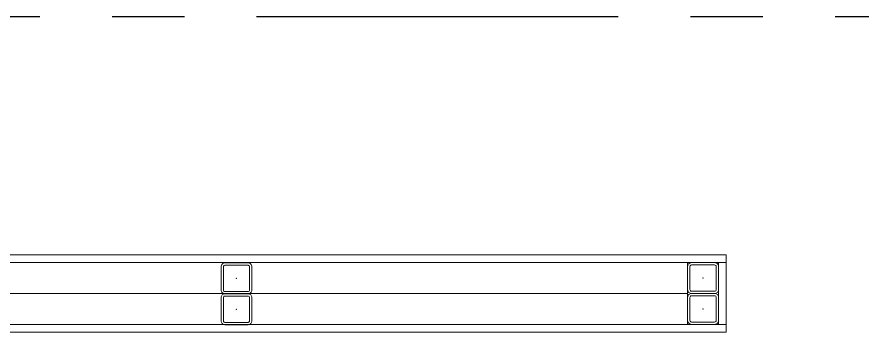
# Model space of a CAD drawing. Extents: x -2365 to 41970, y -230 to 8114.
# Drawn here: x 3360.9 to 3470.5, y 3112.5 to 3153.3 of the extents above; entities that cross this region are included whole.
import ezdxf

# ---------------------------------------------------------------- set-up
doc = ezdxf.new("R2010")
doc.units = 0
doc.header["$LTSCALE"] = 25
doc.linetypes.add('CENTER', pattern=[2, 1.25, -0.25, 0.25, -0.25])
doc.layers.get('0').update_dxf_attribs({"color": 9, "lineweight": 9})
for name, color, linetype, lineweight in [('06D', 9, 'Continuous', 9), ('10', 9, 'Continuous', 9), ('11', 9, 'Continuous', 9), ('33', 9, 'BATTING', 9), ('E-KABLO', 7, 'Continuous', 30)]:
    doc.layers.add(name, color=color, linetype=linetype, lineweight=lineweight)
doc.linetypes.add('BATTING', pattern='A,0.0001,-0.1,[134,ltypeshp.shx,S=0.1,R=0,X=-0.1,Y=0],-0.2,[134,ltypeshp.shx,S=0.1,R=180,X=0.1,Y=0],-0.1', length=0.4001)

# ---------------------------------------------------------------- blocks, each defined once
blk = doc.blocks.new('Prf-40x40')
for points in [[(1.5, -2), (-1.5, -2, -0.414214), (-2, -1.5), (-2, 1.5, -0.414214), (-1.5, 2), (1.5, 2, -0.414214), (2, 1.5), (2, -1.5, -0.414214)], [(1.5, -1.7), (-1.5, -1.7, -0.414214), (-1.7, -1.5), (-1.7, 1.5, -0.414214), (-1.5, 1.7), (1.5, 1.7, -0.414214), (1.7, 1.5), (1.7, -1.5, -0.414214)]]:
    blk.add_lwpolyline(points, format="xyb", close=True)
blk.add_point((0, 0))

msp = doc.modelspace()

# ---------------------------------------------------------------- linework, layer by layer
at = {"layer": '06D'}
for points in [[(3447.84, 3121.5), (3447.84, 3113.5)], [(3451.84, 3121.5), (3451.84, 3113.5)], [(2880.84, 3117.5), (3447.84, 3117.5)]]:
    msp.add_lwpolyline(points, dxfattribs=at)
at = {"layer": '11'}
for points in [[(2880.84, 3121.5), (2880.84, 3122.5), (3452.84, 3122.5), (3452.84, 3121.5)], [(3452.84, 3113.5), (3451.84, 3113.5), (3451.84, 3121.5), (3452.84, 3121.5)], [(2880.84, 3112.5), (2880.84, 3113.5), (3452.84, 3113.5), (3452.84, 3112.5)]]:
    msp.add_lwpolyline(points, close=True, dxfattribs=at)
at = {"layer": '33', "ltscale": 0.3}
msp.add_lwpolyline([(2880.94, 3117.5), (3447.84, 3117.5)], dxfattribs=at)
at = {"layer": 'E-KABLO', "color": 6, "linetype": 'CENTER', "ltscale": 1.5}
msp.add_line((3588.84, 3153.32), (2955.54, 3153.32), dxfattribs=at)

# ---------------------------------------------------------------- block references
at = {"layer": '10', "xscale": -1}
for p in [(3389.35, 3119.46), (3449.84, 3119.5), (3389.35, 3115.46), (3449.84, 3115.5)]:
    msp.add_blockref('Prf-40x40', p, dxfattribs=at)

doc.saveas('drawing.dxf')
